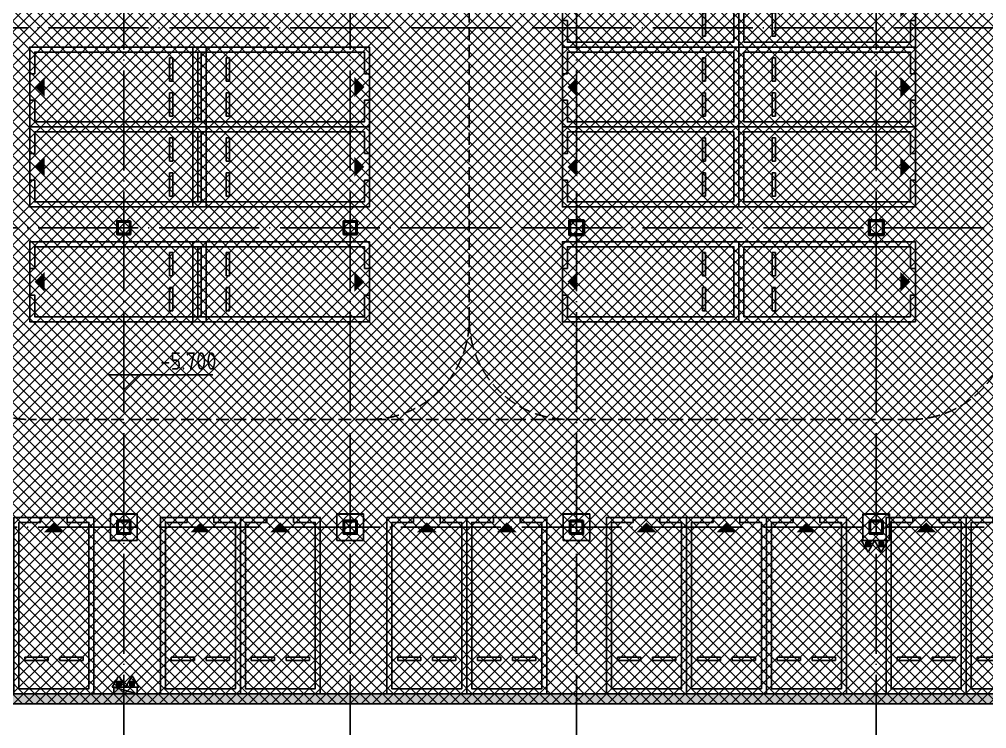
# Model space of a CAD drawing. Extents: x -473190 to 2138458, y -81875 to 2633646.
# Drawn here: x -30435 to -1384, y -52236 to -30932 of the extents above; entities that cross this region are included whole.
import ezdxf

# ---------------------------------------------------------------- set-up
doc = ezdxf.new("R2010")
doc.units = 0
doc.header["$LTSCALE"] = 1000
for name, pattern in [('__DASH', [0.35, 0.25, -0.1]), ('DASH', [0.35, 0.25, -0.1]), ('DOTE', [2.42, 2, -0.2, 0.02, -0.2])]:
    doc.linetypes.add(name, pattern=pattern)
for name, color, linetype in [('00-停车位', 67, 'Continuous'), ('A-COLUMN', 2, 'Continuous'), ('A-WALL', 2, 'Continuous'), ('DIM_ELEV', 3, 'Continuous'), ('DOTE', 1, 'DOTE'), ('PUB_HATCH', 8, 'Continuous'), ('PUB_TEXT', 7, 'Continuous'), ('W-EQUIP_消火栓', 7, 'Continuous'), ('W-EQUIP_灭火器', 7, 'Continuous'), ('索引线', 252, 'Continuous'), ('车行线', 4, 'Continuous'), ('雨棚投影', 147, 'Continuous')]:
    doc.layers.add(name, color=color, linetype=linetype)
doc.layers.add('钢柱', color=51, linetype='Continuous', lineweight=35)
doc.styles.get("Standard").update_dxf_attribs({"font": 'gbenor.shx', "bigfont": 'gbcbig.shx'})

# ---------------------------------------------------------------- blocks, each defined once
blk = doc.blocks.new('车位2400x5300')
at = {"layer": '00-停车位', "color": 251}
for p, q in [((-875, -1000), (-175, -1000)), ((-875, -1100), (-875, -1000)), ((-875, -1100), (-175, -1100)), ((-175, -1100), (-175, -1000)), ((175, -1000), (875, -1000)), ((175, -1100), (175, -1000)), ((175, -1100), (875, -1100)), ((875, -1100), (875, -1000)), ((400, -5300), (-400, -5300))]:
    blk.add_line(p, q, dxfattribs=at)
blk.add_lwpolyline([(400, -5150), (400, -5300), (1200, -5300), (1200, 0), (-1200, 0), (-1200, -5300), (-400, -5300), (-400, -5150), (-1050, -5150), (-1050, -150), (1050, -150), (1050, -5150), (400, -5150)], dxfattribs=at)
blk.add_lwpolyline([(0, -5150, 0, 600, 0), (0, -4850, 600, 600, 0)], format="xyseb", dxfattribs=at)
blk = doc.blocks.new('A$C796A13F6')
at = {"layer": '车行线', "linetype": '__DASH', "ltscale": 1.5}
for points in [[(-69275, -122288), (-69275, -198550, -0.414214), (-72275, -201550), (-98700, -201550)], [(-98700, -201550, -0.414214), (-101700, -198550)], [(-88525, -201550, 0.414214), (-85525, -198550)], [(-82525, -201550, -0.414214), (-85525, -198550)]]:
    blk.add_lwpolyline(points, format="xyb", dxfattribs=at)
blk.add_lwpolyline([(-85525, -198550), (-85525, -128288)], dxfattribs=at)
blk = doc.blocks.new('A$C00330F2E')
at = {"layer": 'A-COLUMN'}
for p, q in [((27250, -200925), (26450, -200925)), ((26450, -200925), (26450, -201725)), ((27250, -201725), (27250, -200925)), ((34050, -200925), (33250, -200925)), ((33250, -200925), (33250, -201725)), ((34050, -201725), (34050, -200925)), ((40850, -200925), (40050, -200925)), ((40050, -200925), (40050, -201725)), ((40850, -201725), (40850, -200925)), ((49850, -200925), (49050, -200925)), ((49050, -200925), (49050, -201725)), ((49850, -201725), (49850, -200925)), ((26450, -201725), (27250, -201725)), ((33250, -201725), (34050, -201725)), ((40050, -201725), (40850, -201725)), ((49050, -201725), (49850, -201725))]:
    blk.add_line(p, q, dxfattribs=at)
at = {"layer": '钢柱', "color": 4, "lineweight": 35}
for points in [[(27050, -192125), (26650, -192125), (26650, -192525), (27050, -192525)], [(27030, -192505), (26670, -192505), (26670, -192145), (27030, -192145)], [(33850, -192125), (33450, -192125), (33450, -192525), (33850, -192525)], [(33830, -192505), (33470, -192505), (33470, -192145), (33830, -192145)], [(40675, -192100), (40225, -192100), (40225, -192550), (40675, -192550)], [(40645, -192520), (40255, -192520), (40255, -192130), (40645, -192130)], [(49675, -192100), (49225, -192100), (49225, -192550), (49675, -192550)], [(49645, -192520), (49255, -192520), (49255, -192130), (49645, -192130)], [(27050, -201125), (26650, -201125), (26650, -201525), (27050, -201525)], [(27030, -201505), (26670, -201505), (26670, -201145), (27030, -201145)], [(33850, -201125), (33450, -201125), (33450, -201525), (33850, -201525)], [(33830, -201505), (33470, -201505), (33470, -201145), (33830, -201145)], [(40650, -201125), (40250, -201125), (40250, -201525), (40650, -201525)], [(40630, -201505), (40270, -201505), (40270, -201145), (40630, -201145)], [(49650, -201125), (49250, -201125), (49250, -201525), (49650, -201525)], [(49630, -201505), (49270, -201505), (49270, -201145), (49630, -201145)]]:
    blk.add_lwpolyline(points, close=True, dxfattribs=at)
blk = doc.blocks.new('A$C4F5A101F')
at = {"layer": 'DOTE', "color": 16, "linetype": 'DOTE', "ltscale": 1.5}
for p, q in [((-229939.7, 16373.7), (-229939.7, -213765.2)), ((-223139.7, 16373.7), (-223139.7, -213765.2)), ((-216339.7, 16373.7), (-216339.7, -213765.2)), ((-207339.7, 16373.7), (-207339.7, -213765.2)), ((-297848.4, -195257.4), (-173939.7, -195257.4)), ((-297848.4, -204257.4), (-173939.7, -204257.4))]:
    blk.add_line(p, q, dxfattribs=at)
at = {"layer": 'DOTE', "color": 127, "linetype": 'DOTE', "ltscale": 1.5}
blk.add_line((-167489.7, -189257.4), (-297848.4, -189257.4), dxfattribs=at)
blk = doc.blocks.new('$TwtSys$00000434')
for p, q in [((-0.5, 0.5), (-0.5, -0.5)), ((-0.5, -0.5), (0.5, 0.5)), ((0.5, 0.5), (-0.5, 0.5)), ((0.5, -0.5), (0.5, 0.5)), ((-0.5, -0.5), (0.5, -0.5))]:
    blk.add_line(p, q)
blk.add_solid([(0.5, -0.5), (0.5, 0.5), (-0.5, -0.5)])
blk = doc.blocks.new('$TwtSys$00000546')
h = blk.add_hatch()
h.set_pattern_fill('ANSI31', color=256, scale=200, style=0)
h.set_pattern_definition([(45, (-38543.802, -6670.83), (-17.67767, 17.67767), [])])
h.paths.add_polyline_path([(-65, 174), (65, 174), (65, 44), (-65, 44)])
for points in [[(0, 344), (-198, 0), (198, 0)], [(-65, 174), (65, 174), (65, 44), (-65, 44)]]:
    blk.add_lwpolyline(points, close=True)
blk = doc.blocks.new('zzzzzzzzzzzzzzzz')
at = {"layer": 'PUB_HATCH'}
for points in [[(-45209, -381260), (-89909, -381260), (-90209, -381560), (-45209, -381560)], [(-13348, -381560), (-13482, -381260), (-45209, -381260), (-45209, -381560)]]:
    blk.add_hatch(color=256, dxfattribs=at).paths.add_polyline_path(points)
at = {"layer": 'A-WALL'}
for p, q in [((-45209, -381260), (-89909, -381260)), ((-13482, -381260), (-45209, -381260)), ((-45209, -381560), (-45209, -381260)), ((-45209, -381560), (-90209, -381560)), ((-13348, -381560), (-45209, -381560))]:
    blk.add_line(p, q, dxfattribs=at)
blk.add_blockref('A$C00330F2E', (-72059, -174935))
blk = doc.blocks.new('ADFASDF')
h = blk.add_hatch()
h.set_pattern_fill('ANSI37', color=8, scale=150)
h.set_pattern_definition([(45, (0, 0), (-168.3798, 168.3798), []), (135, (0, 0), (-168.3798, -168.3798), [])])
h.paths.add_polyline_path([(521397, 239186), (521397, 224886), (539697, 224886), (539697, 169261), (524947, 169261), (524947, 171211), (527822, 171211), (527922, 176611), (501318, 176611), (501125, 109884), (530547, 109887), (530547, 107449), (538188, 100503), (536147, 98236), (540086, 94690), (517812, 69953), (517812, 59790), (482108, 20136), (405247, 20136), (405247, 26086), (391997, 40436), (391997, 64736), (399997, 64738), (399997, 239186), (409022, 239186)])
blk.add_lwpolyline([(501318, 176611), (501125, 109884), (530547, 109887), (530547, 107449), (538188, 100503), (536147, 98236), (540086, 94690), (517812, 69953), (517812, 59790), (482108, 20136), (405247, 20136), (405247, 26086), (391997, 40436), (391997, 64736), (399997, 64738), (399997, 239186)])

msp = doc.modelspace()

# ---------------------------------------------------------------- hatches: boundary and pattern name
at = {"layer": 'PUB_HATCH'}
for points in [[(-27297.7, -51489.4), (-27297.7, -51189.4), (-71997.7, -51189.4), (-72297.7, -51489.4)], [(4562.8, -51489.4), (4429.2, -51189.4), (-27297.7, -51189.4), (-27297.7, -51489.4)]]:
    msp.add_hatch(color=256, dxfattribs=at).paths.add_polyline_path(points)

# ---------------------------------------------------------------- linework, layer by layer
at = {"layer": 'A-WALL'}
for p, q in [((-27297.7, -51189.4), (-71997.7, -51189.4)), ((4429.2, -51189.4), (-27297.7, -51189.4)), ((-27297.7, -51489.4), (-72297.7, -51489.4)), ((-27422.7, -51489.4), (-27422.7, -51489.4)), ((-27172.7, -51489.4), (-27422.7, -51489.4)), ((4562.8, -51489.4), (-27297.7, -51489.4)), ((-27172.7, -51489.4), (-27172.7, -51489.4))]:
    msp.add_line(p, q, dxfattribs=at)
at = {"layer": 'DIM_ELEV'}
for p, q in [((-27297.7, -42064.2), (-27747.7, -41614.2)), ((-27747.7, -41614.2), (-24625.1, -41614.2)), ((-27297.7, -42064.2), (-26847.7, -41614.2))]:
    msp.add_line(p, q, dxfattribs=at)

# ---------------------------------------------------------------- block references
for name, p in [('ADFASDF', (-477545, -71625.7)), ('A$C796A13F6', (68602.3, 158598.1)), ('A$C00330F2E', (-54147.7, 155135.6))]:
    msp.add_blockref(name, p)
at = {"layer": '00-停车位'}
for p, rotation in [((-8822.7, -30564.4), 270), ((-8822.7, -30564.4), 90), ((-24822.7, -32964.4), 270), ((-25222.7, -32964.4), 90), ((-8822.7, -32964.4), 270), ((-8822.7, -32964.4), 90), ((-24822.7, -35364.4), 270), ((-25222.7, -35364.4), 90), ((-8822.7, -35364.4), 270), ((-8822.7, -35364.4), 90), ((-25222.7, -38814.4), 90), ((-8822.7, -38814.4), 270), ((-8822.7, -38814.4), 90), ((-29397.7, -51189.4), 180), ((-24997.7, -51189.4), 180), ((-22597.7, -51189.4), 180), ((-18197.7, -51189.4), 180), ((-15797.7, -51189.4), 180), ((-11597.7, -51189.4), 180), ((-9197.7, -51189.4), 180), ((-6797.7, -51189.4), 180), ((-3197.7, -51189.4), 180), ((-797.7, -51189.4), 180)]:
    msp.add_blockref('车位2400x5300', p, dxfattribs=dict(at, rotation=rotation))
at = {"layer": '00-停车位', "xscale": -1, "rotation": 269.9999999717715}
msp.add_blockref('车位2400x5300', (-24822.7, -38814.4), dxfattribs=at)
at = {"layer": 'W-EQUIP_消火栓', "xscale": -700, "yscale": 200, "zscale": 700}
msp.add_blockref('$TwtSys$00000434', (-27247.7, -51089.4), dxfattribs=at)
at = {"layer": 'W-EQUIP_灭火器', "rotation": 180.0000000000075}
for p in [(-4946.1, -46589.4), (-4549.3, -46589.4)]:
    msp.add_blockref('$TwtSys$00000546', p, dxfattribs=at)
at = {"layer": 'W-EQUIP_灭火器'}
for p in [(-27446.1, -50989.4), (-27049.3, -50989.4)]:
    msp.add_blockref('$TwtSys$00000546', p, dxfattribs=at)
at = {"layer": '索引线', "color": 0}
msp.add_blockref('zzzzzzzzzzzzzzzz', (17910.9, 330071), dxfattribs=at)
at = {"layer": '雨棚投影', "linetype": 'DASH', "lineweight": -3, "ltscale": 2}
msp.add_blockref('A$C4F5A101F', (202642, 158068), dxfattribs=at)

# ---------------------------------------------------------------- texts
at = {"layer": 'PUB_TEXT'}
msp.add_text('-5.700', height=525, dxfattribs=at).set_placement((-26201.7, -41456.7))

doc.saveas('drawing.dxf')
